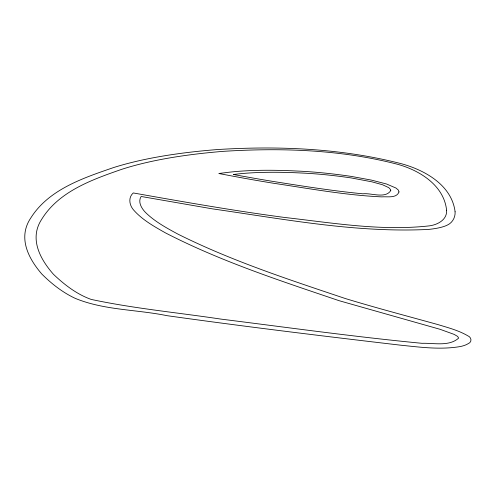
<?xml version="1.0" encoding="UTF-8"?>
<svg xmlns="http://www.w3.org/2000/svg" width="496" height="496" viewBox="0 0 496 496"><rect width="100%" height="100%" fill="white"/><g stroke="black" fill="none" stroke-linecap="round" stroke-linejoin="round"><path stroke-width="0.74" d="M455.092 211.773C455.477 217.217 452.519 222.692 447.491 225.01A107.706 22.153 9.3 0 1 428.339 229.437C355.861 232.984 283.867 219.089 212.418 208.859L141.106 196.472C137.69 201.99 141.49 208.252 145.39 212.338C154.696 221.538 166.327 227.844 177.735 234.025C231.334 260.822 288.511 279.465 345.191 298.487C376.018 307.904 407.216 316.045 438.266 324.682C448.229 327.726 458.515 330.404 467.592 335.674C471.609 337.144 472.428 342.184 467.945 343.796A55.403 15.878 10.8 0 1 460.505 346.506C440.448 349.996 419.957 347.144 399.9 345.104C322.164 335.984 244.466 326.554 166.96 315.661C136.586 309.436 104.16 310.31 75.2 298.344C62.657 292.485 51.621 283.83 41.862 274.09A494.376 126.282 11.4 0 1 30.572 218.314C48.434 189.546 83.03 178.076 113.417 167.617A863.003 202.368 14.4 0 1 217.564 149.544C278.876 145.756 341.372 148.31 401.066 163.643C424.7 170.004 451.775 185.07 455.092 211.773M446.592 210.242C447.311 220.267 436.548 225.32 428.023 226.002C380.116 231.13 331.979 222.816 284.444 217.44C233.821 210.738 183.526 201.86 133.263 192.95C127.875 197.65 129.406 205.592 133.901 210.341C142.625 220.094 154.244 226.529 165.49 232.903C220.881 261.448 280.389 280.792 339.245 300.737L440.045 329.301L454.181 334.403L457.653 336.437L458.657 338.105C449.097 346.754 433.839 342.879 422.009 343.313C354.77 336.852 287.816 327.484 220.788 319.083C177.624 312.592 133.87 308.537 91.183 299.417C76.768 294.295 64.412 284.723 53.444 274.282A482.007 122.903 11.4 0 1 41.379 219.802C58.435 191.561 91.853 179.726 121.446 169.421A845.035 197.47 14.3 0 1 223.485 151.33C281.598 147.69 340.944 149.594 397.525 164.269C419.604 170.302 444.05 185.423 446.592 210.242M399.007 191.921C396.583 198.574 387.24 196.366 381.765 196.881C345.396 195.213 309.454 188.585 273.507 183.253A279.794 45.886 8.7 0 1 231.446 175.894L218.804 173.513L226.709 172.515A210.645 45.483 9.8 0 1 297.079 171.039A126.455 25.91 9.4 0 1 351.001 176.365L371.436 180.104L386.57 184.016L395.938 188.021L398.288 190.024L399.007 191.921M390.767 190.557C385.392 199.051 371.02 192.733 362.861 193.806C333.145 190.96 303.645 186.254 274.17 181.61A272.341 44.621 8.7 0 1 233.442 174.487A201.035 43.363 9.8 0 1 300.861 172.992A117.521 24.068 9.4 0 1 351.373 177.959L371.975 181.846L382.478 184.735L388.759 187.637L390.581 189.577L390.767 190.557"/></g></svg>
